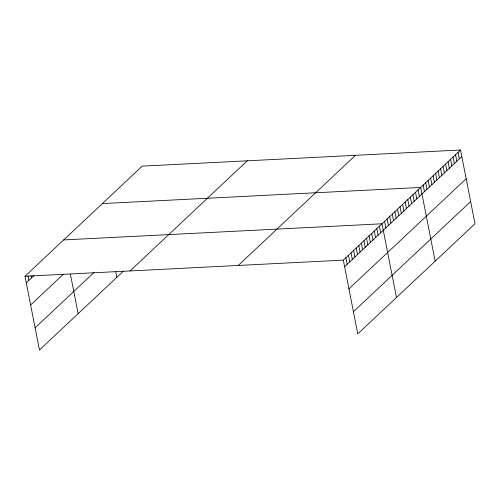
<?xml version="1.0" encoding="UTF-8"?>
<svg xmlns="http://www.w3.org/2000/svg" width="500" height="500" viewBox="0 0 500 500"><rect width="100%" height="100%" fill="white"/><g stroke="black" fill="none" stroke-linecap="round" stroke-linejoin="round"><path stroke-width="0.75" d="M123.312 271.225L39.469 350L25 276.269L142.225 166.137L460.531 150L475 223.731L357.775 333.862L343.312 260.131L460.531 150M26.281 282.8L34.019 275.531M30.631 304.975L63.125 274.45M35.112 327.825L93.912 272.581M130.044 270.944L247.269 160.812M238.269 265.456L355.494 155.325M344.594 266.669L461.819 156.537M348.944 288.844L466.169 178.713M353.425 311.688L470.65 201.556M102.369 203.581L420.675 187.444L435.144 261.175M63.681 239.925L381.994 223.787L396.463 297.519M25 276.269L343.312 260.131M458.044 152.344L459.325 158.875M455.55 154.681L456.831 161.213M453.062 157.019L454.344 163.556M450.569 159.362L451.85 165.894M448.081 161.7L449.363 168.238M445.588 164.044L446.869 170.575M443.1 166.381L444.381 172.919M440.606 168.725L441.887 175.256M438.113 171.062L439.4 177.6M435.625 173.406L436.906 179.938M433.131 175.744L434.412 182.275M430.644 178.088L431.925 184.619M428.15 180.425L429.431 186.956M425.662 182.763L426.944 189.3M423.169 185.106L424.45 191.637M418.1 189.869L419.381 196.4M415.519 192.294L416.8 198.825M412.944 194.713L414.225 201.25M410.363 197.138L411.644 203.669M407.781 199.562L409.062 206.094M405.206 201.981L406.488 208.519M402.625 204.406L403.906 210.938M400.044 206.831L401.331 213.363M397.469 209.25L398.75 215.787M394.888 211.675L396.169 218.206M392.312 214.1L393.594 220.631M389.731 216.519L391.012 223.056M387.15 218.944L388.431 225.475M384.575 221.369L385.856 227.9M379.412 226.213L380.694 232.744M376.838 228.637L378.119 235.169M374.256 231.056L375.538 237.594M371.675 233.481L372.962 240.012M369.1 235.906L370.381 242.438M366.519 238.325L367.8 244.862M363.944 240.75L365.225 247.281M361.362 243.175L362.644 249.706M358.781 245.594L360.062 252.131M356.206 248.019L357.488 254.55M353.625 250.444L354.906 256.975M351.044 252.862L352.331 259.4M348.469 255.287L349.75 261.819M345.887 257.712L347.169 264.244M115.744 271.769L116.831 277.312M70.438 274.344L78.15 313.656M31.012 275.775L31.438 277.956M28.006 276.025L28.863 280.375"/></g></svg>
